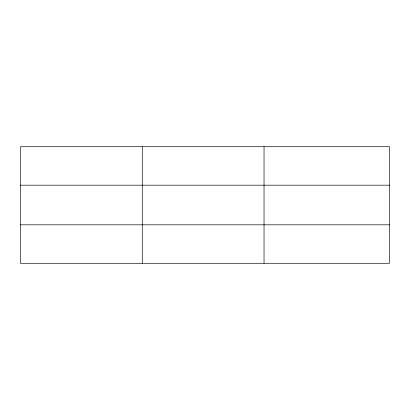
<?xml version="1.0" encoding="UTF-8"?>
<svg xmlns="http://www.w3.org/2000/svg" width="410" height="410" viewBox="0 0 410 410"><rect width="100%" height="100%" fill="white"/><g stroke="black" fill="none" stroke-linecap="round" stroke-linejoin="round"><path stroke-width="0.61" d="M142.27 146.713L142.27 263.287M264.04 146.713L264.04 263.287M389.5 224.818L389.5 263.287L20.5 263.287L20.5 146.713L389.5 146.713L389.5 224.818L20.5 224.818M20.5 185.182L389.5 185.182"/></g></svg>
